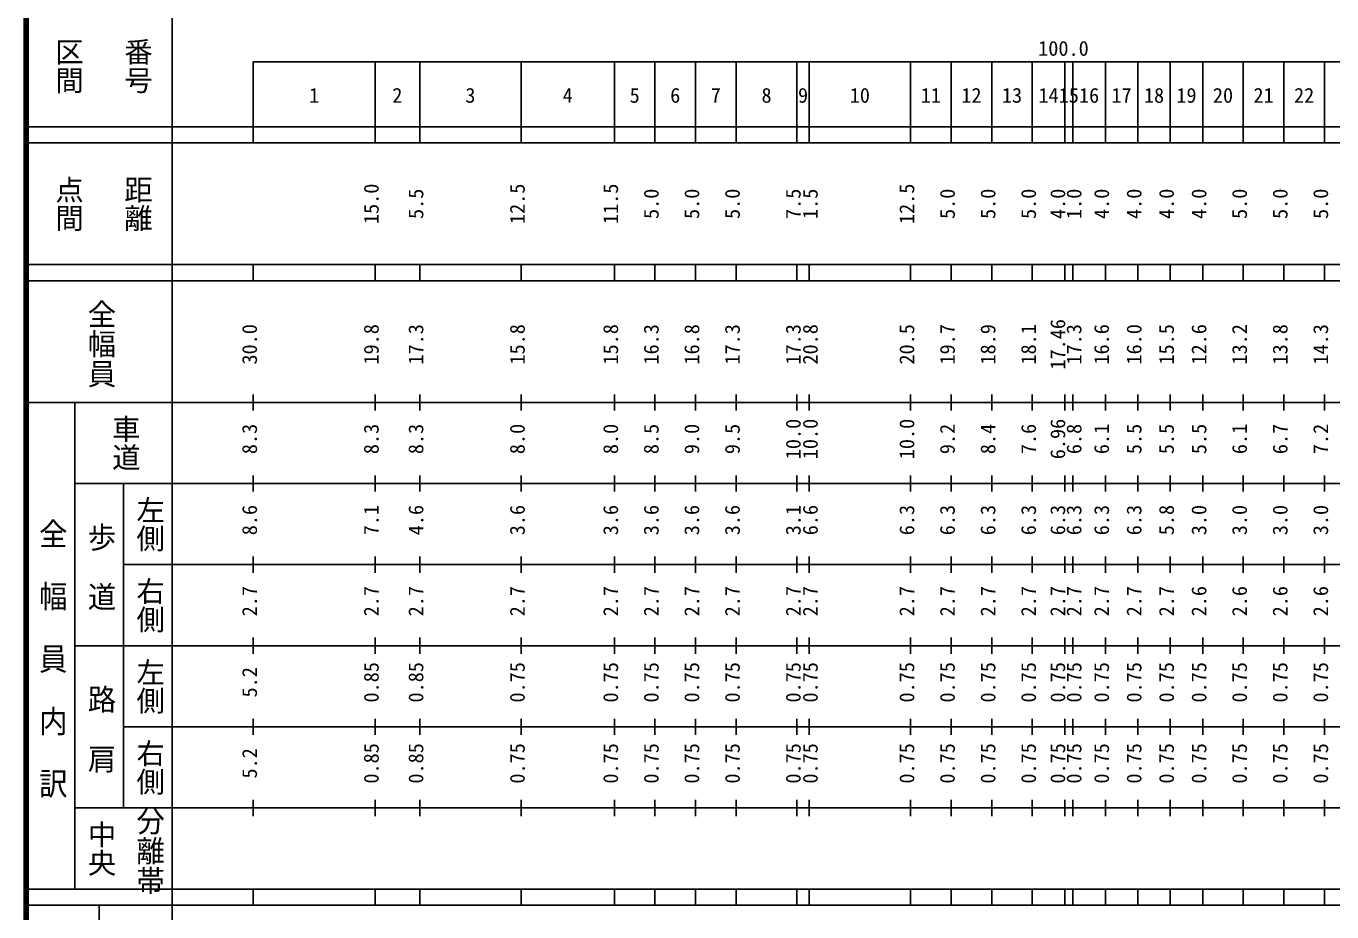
# Model space of a CAD drawing. Units: millimetres on the paper. Extents: x 40 to 680, y 20 to 380.
# Drawn here: x 40 to 200.9, y 93.2 to 202.4 of the extents above; entities that cross this region are included whole.
import ezdxf
from ezdxf.enums import TextEntityAlignment as Align

# ---------------------------------------------------------------- set-up
doc = ezdxf.new("R2010")
doc.units = ezdxf.units.MM
doc.layers.add('M-TTL', color=2, linetype='Continuous', lineweight=140)
doc.layers.add('M-TTL-BAND', color=7, linetype='Continuous', lineweight=25)
doc.styles.add('@ＭＳ ゴシック', font='')
doc.styles.add('ＭＳ ゴシック', font='')
doc.styles.get('@ＭＳ ゴシック').set_extended_font_data('@MS Gothic')
doc.styles.get('ＭＳ ゴシック').set_extended_font_data('MS Gothic')

msp = doc.modelspace()

# ---------------------------------------------------------------- linework, layer by layer
at = {"layer": 'M-TTL'}
msp.add_line((40, 380), (40, 20), dxfattribs=at)
at = {"layer": 'M-TTL-BAND'}
for p, q in [((58, 370), (58, 20)), ((68, 198), (579, 198)), ((68, 198), (68, 188)), ((83, 188), (83, 198)), ((88.5, 188), (88.5, 198)), ((101, 188), (101, 198)), ((112.5, 188), (112.5, 198)), ((117.5, 188), (117.5, 198)), ((122.5, 188), (122.5, 198)), ((127.5, 188), (127.5, 198)), ((135, 188), (135, 198)), ((136.5, 188), (136.5, 198)), ((149, 188), (149, 198)), ((154, 188), (154, 198)), ((159, 188), (159, 198)), ((164, 188), (164, 198)), ((168, 188), (168, 198)), ((169, 188), (169, 198)), ((173, 188), (173, 198)), ((177, 188), (177, 198)), ((181, 188), (181, 198)), ((185, 188), (185, 198)), ((190, 188), (190, 198)), ((195, 188), (195, 198)), ((200, 188), (200, 198)), ((40, 190), (579, 190)), ((40, 188), (579, 188)), ((40, 173), (579, 173)), ((68, 171), (68, 173)), ((83, 171), (83, 173)), ((88.5, 171), (88.5, 173)), ((101, 171), (101, 173)), ((112.5, 171), (112.5, 173)), ((117.5, 171), (117.5, 173)), ((122.5, 171), (122.5, 173)), ((127.5, 171), (127.5, 173)), ((135, 171), (135, 173)), ((136.5, 171), (136.5, 173)), ((149, 171), (149, 173)), ((154, 171), (154, 173)), ((159, 171), (159, 173)), ((164, 171), (164, 173)), ((168, 171), (168, 173)), ((169, 171), (169, 173)), ((173, 171), (173, 173)), ((177, 171), (177, 173)), ((181, 171), (181, 173)), ((185, 171), (185, 173)), ((190, 171), (190, 173)), ((195, 171), (195, 173)), ((200, 171), (200, 173)), ((40, 171), (579, 171)), ((68, 155), (68, 157)), ((83, 155), (83, 157)), ((88.5, 155), (88.5, 157)), ((101, 155), (101, 157)), ((112.5, 155), (112.5, 157)), ((117.5, 155), (117.5, 157)), ((122.5, 155), (122.5, 157)), ((127.5, 155), (127.5, 157)), ((135, 155), (135, 157)), ((136.5, 155), (136.5, 157)), ((149, 155), (149, 157)), ((154, 155), (154, 157)), ((159, 155), (159, 157)), ((164, 155), (164, 157)), ((168, 155), (168, 157)), ((169, 155), (169, 157)), ((173, 155), (173, 157)), ((177, 155), (177, 157)), ((181, 155), (181, 157)), ((185, 155), (185, 157)), ((190, 155), (190, 157)), ((195, 155), (195, 157)), ((200, 155), (200, 157)), ((40, 156), (579, 156)), ((46, 96), (46, 156)), ((68, 145), (68, 147)), ((83, 145), (83, 147)), ((88.5, 145), (88.5, 147)), ((101, 145), (101, 147)), ((112.5, 145), (112.5, 147)), ((117.5, 145), (117.5, 147)), ((122.5, 145), (122.5, 147)), ((127.5, 145), (127.5, 147)), ((135, 145), (135, 147)), ((136.5, 145), (136.5, 147)), ((149, 145), (149, 147)), ((154, 145), (154, 147)), ((159, 145), (159, 147)), ((164, 145), (164, 147)), ((168, 145), (168, 147)), ((169, 145), (169, 147)), ((173, 145), (173, 147)), ((177, 145), (177, 147)), ((181, 145), (181, 147)), ((185, 145), (185, 147)), ((190, 145), (190, 147)), ((195, 145), (195, 147)), ((200, 145), (200, 147)), ((46, 146), (579, 146)), ((52, 146), (52, 106)), ((68, 135), (68, 137)), ((83, 135), (83, 137)), ((88.5, 135), (88.5, 137)), ((101, 135), (101, 137)), ((112.5, 135), (112.5, 137)), ((117.5, 135), (117.5, 137)), ((122.5, 135), (122.5, 137)), ((127.5, 135), (127.5, 137)), ((135, 135), (135, 137)), ((136.5, 135), (136.5, 137)), ((149, 135), (149, 137)), ((154, 135), (154, 137)), ((159, 135), (159, 137)), ((164, 135), (164, 137)), ((168, 135), (168, 137)), ((169, 135), (169, 137)), ((173, 135), (173, 137)), ((177, 135), (177, 137)), ((181, 135), (181, 137)), ((185, 135), (185, 137)), ((190, 135), (190, 137)), ((195, 135), (195, 137)), ((200, 135), (200, 137)), ((52, 136), (579, 136)), ((46, 126), (579, 126)), ((68, 125), (68, 127)), ((83, 125), (83, 127)), ((88.5, 125), (88.5, 127)), ((101, 125), (101, 127)), ((112.5, 125), (112.5, 127)), ((117.5, 125), (117.5, 127)), ((122.5, 125), (122.5, 127)), ((127.5, 125), (127.5, 127)), ((135, 125), (135, 127)), ((136.5, 125), (136.5, 127)), ((149, 125), (149, 127)), ((154, 125), (154, 127)), ((159, 125), (159, 127)), ((164, 125), (164, 127)), ((168, 125), (168, 127)), ((169, 125), (169, 127)), ((173, 125), (173, 127)), ((177, 125), (177, 127)), ((181, 125), (181, 127)), ((185, 125), (185, 127)), ((190, 125), (190, 127)), ((195, 125), (195, 127)), ((200, 125), (200, 127)), ((52, 116), (579, 116)), ((68, 115), (68, 117)), ((83, 115), (83, 117)), ((88.5, 115), (88.5, 117)), ((101, 115), (101, 117)), ((112.5, 115), (112.5, 117)), ((117.5, 115), (117.5, 117)), ((122.5, 115), (122.5, 117)), ((127.5, 115), (127.5, 117)), ((135, 115), (135, 117)), ((136.5, 115), (136.5, 117)), ((149, 115), (149, 117)), ((154, 115), (154, 117)), ((159, 115), (159, 117)), ((164, 115), (164, 117)), ((168, 115), (168, 117)), ((169, 115), (169, 117)), ((173, 115), (173, 117)), ((177, 115), (177, 117)), ((181, 115), (181, 117)), ((185, 115), (185, 117)), ((190, 115), (190, 117)), ((195, 115), (195, 117)), ((200, 115), (200, 117)), ((68, 105), (68, 107)), ((83, 105), (83, 107)), ((88.5, 105), (88.5, 107)), ((101, 105), (101, 107)), ((112.5, 105), (112.5, 107)), ((117.5, 105), (117.5, 107)), ((122.5, 105), (122.5, 107)), ((127.5, 105), (127.5, 107)), ((135, 105), (135, 107)), ((136.5, 105), (136.5, 107)), ((149, 105), (149, 107)), ((154, 105), (154, 107)), ((159, 105), (159, 107)), ((164, 105), (164, 107)), ((168, 105), (168, 107)), ((169, 105), (169, 107)), ((173, 105), (173, 107)), ((177, 105), (177, 107)), ((181, 105), (181, 107)), ((185, 105), (185, 107)), ((190, 105), (190, 107)), ((195, 105), (195, 107)), ((200, 105), (200, 107)), ((46, 106), (579, 106)), ((40, 96), (579, 96)), ((68, 94), (68, 96)), ((83, 94), (83, 96)), ((88.5, 94), (88.5, 96)), ((101, 94), (101, 96)), ((112.5, 94), (112.5, 96)), ((117.5, 94), (117.5, 96)), ((122.5, 94), (122.5, 96)), ((127.5, 94), (127.5, 96)), ((135, 94), (135, 96)), ((136.5, 94), (136.5, 96)), ((149, 94), (149, 96)), ((154, 94), (154, 96)), ((159, 94), (159, 96)), ((164, 94), (164, 96)), ((168, 94), (168, 96)), ((169, 94), (169, 96)), ((173, 94), (173, 96)), ((177, 94), (177, 96)), ((181, 94), (181, 96)), ((185, 94), (185, 96)), ((190, 94), (190, 96)), ((195, 94), (195, 96)), ((200, 94), (200, 96)), ((40, 94), (579, 94)), ((49, 94), (49, 74))]:
    msp.add_line(p, q, dxfattribs=at)

# ---------------------------------------------------------------- texts
for s, height, rotation, style, p in [('区間', 2.566, 270, '@ＭＳ ゴシック', (43.25, 201)), ('番号', 2.566, 270, '@ＭＳ ゴシック', (51.75, 201)), ('点間', 2.566, 270, '@ＭＳ ゴシック', (43.25, 184)), ('距離', 2.566, 270, '@ＭＳ ゴシック', (51.75, 184)), ('15.0', 1.833, 90, 'ＭＳ ゴシック', (84, 178)), ('5.5', 1.833, 90, 'ＭＳ ゴシック', (89.5, 178.625)), ('12.5', 1.833, 90, 'ＭＳ ゴシック', (102, 178)), ('11.5', 1.833, 90, 'ＭＳ ゴシック', (113.5, 178)), ('5.0', 1.833, 90, 'ＭＳ ゴシック', (118.5, 178.625)), ('5.0', 1.833, 90, 'ＭＳ ゴシック', (123.5, 178.625)), ('5.0', 1.833, 90, 'ＭＳ ゴシック', (128.5, 178.625)), ('7.5', 1.833, 90, 'ＭＳ ゴシック', (136, 178.625)), ('1.5', 1.833, 90, 'ＭＳ ゴシック', (138.1, 178.625)), ('12.5', 1.833, 90, 'ＭＳ ゴシック', (150, 178)), ('5.0', 1.833, 90, 'ＭＳ ゴシック', (155, 178.625)), ('5.0', 1.833, 90, 'ＭＳ ゴシック', (160, 178.625)), ('5.0', 1.833, 90, 'ＭＳ ゴシック', (165, 178.625)), ('4.0', 1.833, 90, 'ＭＳ ゴシック', (168.6, 178.625)), ('1.0', 1.833, 90, 'ＭＳ ゴシック', (170.6, 178.625)), ('4.0', 1.833, 90, 'ＭＳ ゴシック', (174, 178.625)), ('4.0', 1.833, 90, 'ＭＳ ゴシック', (178, 178.625)), ('4.0', 1.833, 90, 'ＭＳ ゴシック', (182, 178.625)), ('4.0', 1.833, 90, 'ＭＳ ゴシック', (186, 178.625)), ('5.0', 1.833, 90, 'ＭＳ ゴシック', (191, 178.625)), ('5.0', 1.833, 90, 'ＭＳ ゴシック', (196, 178.625)), ('5.0', 1.833, 90, 'ＭＳ ゴシック', (201, 178.625)), ('17.46', 1.833, 90, 'ＭＳ ゴシック', (168.6, 160.049)), ('30.0', 1.833, 90, 'ＭＳ ゴシック', (69, 160.674)), ('19.8', 1.833, 90, 'ＭＳ ゴシック', (84, 160.674)), ('17.3', 1.833, 90, 'ＭＳ ゴシック', (89.5, 160.674)), ('15.8', 1.833, 90, 'ＭＳ ゴシック', (102, 160.674)), ('15.8', 1.833, 90, 'ＭＳ ゴシック', (113.5, 160.674)), ('16.3', 1.833, 90, 'ＭＳ ゴシック', (118.5, 160.674)), ('16.8', 1.833, 90, 'ＭＳ ゴシック', (123.5, 160.674)), ('17.3', 1.833, 90, 'ＭＳ ゴシック', (128.5, 160.674)), ('17.3', 1.833, 90, 'ＭＳ ゴシック', (136, 160.674)), ('20.8', 1.833, 90, 'ＭＳ ゴシック', (138.1, 160.674)), ('20.5', 1.833, 90, 'ＭＳ ゴシック', (150, 160.674)), ('19.7', 1.833, 90, 'ＭＳ ゴシック', (155, 160.674)), ('18.9', 1.833, 90, 'ＭＳ ゴシック', (160, 160.674)), ('18.1', 1.833, 90, 'ＭＳ ゴシック', (165, 160.674)), ('17.3', 1.833, 90, 'ＭＳ ゴシック', (170.6, 160.674)), ('16.6', 1.833, 90, 'ＭＳ ゴシック', (174, 160.674)), ('16.0', 1.833, 90, 'ＭＳ ゴシック', (178, 160.674)), ('15.5', 1.833, 90, 'ＭＳ ゴシック', (182, 160.674)), ('12.6', 1.833, 90, 'ＭＳ ゴシック', (186, 160.674)), ('13.2', 1.833, 90, 'ＭＳ ゴシック', (191, 160.674)), ('13.8', 1.833, 90, 'ＭＳ ゴシック', (196, 160.674)), ('14.3', 1.833, 90, 'ＭＳ ゴシック', (201, 160.674)), ('車道', 2.566, 270, '@ＭＳ ゴシック', (50.25, 154.5)), ('8.3', 1.833, 90, 'ＭＳ ゴシック', (69, 149.625)), ('8.3', 1.833, 90, 'ＭＳ ゴシック', (84, 149.625)), ('8.3', 1.833, 90, 'ＭＳ ゴシック', (89.5, 149.625)), ('8.0', 1.833, 90, 'ＭＳ ゴシック', (102, 149.625)), ('8.0', 1.833, 90, 'ＭＳ ゴシック', (113.5, 149.625)), ('8.5', 1.833, 90, 'ＭＳ ゴシック', (118.5, 149.625)), ('9.0', 1.833, 90, 'ＭＳ ゴシック', (123.5, 149.625)), ('9.5', 1.833, 90, 'ＭＳ ゴシック', (128.5, 149.625)), ('10.0', 1.833, 90, 'ＭＳ ゴシック', (136, 149)), ('10.0', 1.833, 90, 'ＭＳ ゴシック', (138.1, 149)), ('10.0', 1.833, 90, 'ＭＳ ゴシック', (150, 149)), ('9.2', 1.833, 90, 'ＭＳ ゴシック', (155, 149.625)), ('8.4', 1.833, 90, 'ＭＳ ゴシック', (160, 149.625)), ('7.6', 1.833, 90, 'ＭＳ ゴシック', (165, 149.625)), ('6.96', 1.833, 90, 'ＭＳ ゴシック', (168.6, 149)), ('6.8', 1.833, 90, 'ＭＳ ゴシック', (170.6, 149.625)), ('6.1', 1.833, 90, 'ＭＳ ゴシック', (174, 149.625)), ('5.5', 1.833, 90, 'ＭＳ ゴシック', (178, 149.625)), ('5.5', 1.833, 90, 'ＭＳ ゴシック', (182, 149.625)), ('5.5', 1.833, 90, 'ＭＳ ゴシック', (186, 149.625)), ('6.1', 1.833, 90, 'ＭＳ ゴシック', (191, 149.625)), ('6.7', 1.833, 90, 'ＭＳ ゴシック', (196, 149.625)), ('7.2', 1.833, 90, 'ＭＳ ゴシック', (201, 149.625)), ('左側', 2.566, 270, '@ＭＳ ゴシック', (53.25, 144.5)), ('8.6', 1.833, 90, 'ＭＳ ゴシック', (69, 139.625)), ('7.1', 1.833, 90, 'ＭＳ ゴシック', (84, 139.625)), ('4.6', 1.833, 90, 'ＭＳ ゴシック', (89.5, 139.625)), ('3.6', 1.833, 90, 'ＭＳ ゴシック', (102, 139.625)), ('3.6', 1.833, 90, 'ＭＳ ゴシック', (113.5, 139.625)), ('3.6', 1.833, 90, 'ＭＳ ゴシック', (118.5, 139.625)), ('3.6', 1.833, 90, 'ＭＳ ゴシック', (123.5, 139.625)), ('3.6', 1.833, 90, 'ＭＳ ゴシック', (128.5, 139.625)), ('3.1', 1.833, 90, 'ＭＳ ゴシック', (136, 139.625)), ('6.6', 1.833, 90, 'ＭＳ ゴシック', (138.1, 139.625)), ('5.8', 1.833, 90, 'ＭＳ ゴシック', (182, 139.625)), ('3.0', 1.833, 90, 'ＭＳ ゴシック', (186, 139.625)), ('3.0', 1.833, 90, 'ＭＳ ゴシック', (191, 139.625)), ('3.0', 1.833, 90, 'ＭＳ ゴシック', (196, 139.625)), ('3.0', 1.833, 90, 'ＭＳ ゴシック', (201, 139.625)), ('6.3', 1.833, 90, 'ＭＳ ゴシック', (150, 139.625)), ('6.3', 1.833, 90, 'ＭＳ ゴシック', (155, 139.625)), ('6.3', 1.833, 90, 'ＭＳ ゴシック', (160, 139.625)), ('6.3', 1.833, 90, 'ＭＳ ゴシック', (165, 139.625)), ('6.3', 1.833, 90, 'ＭＳ ゴシック', (168.6, 139.625)), ('6.3', 1.833, 90, 'ＭＳ ゴシック', (170.6, 139.625)), ('6.3', 1.833, 90, 'ＭＳ ゴシック', (174, 139.625)), ('6.3', 1.833, 90, 'ＭＳ ゴシック', (178, 139.625)), ('右側', 2.566, 270, '@ＭＳ ゴシック', (53.25, 134.5)), ('2.7', 1.833, 90, 'ＭＳ ゴシック', (69, 129.625)), ('2.7', 1.833, 90, 'ＭＳ ゴシック', (84, 129.625)), ('2.7', 1.833, 90, 'ＭＳ ゴシック', (89.5, 129.625)), ('2.7', 1.833, 90, 'ＭＳ ゴシック', (102, 129.625)), ('2.7', 1.833, 90, 'ＭＳ ゴシック', (113.5, 129.625)), ('2.7', 1.833, 90, 'ＭＳ ゴシック', (118.5, 129.625)), ('2.7', 1.833, 90, 'ＭＳ ゴシック', (123.5, 129.625)), ('2.7', 1.833, 90, 'ＭＳ ゴシック', (128.5, 129.625)), ('2.7', 1.833, 90, 'ＭＳ ゴシック', (136, 129.625)), ('2.7', 1.833, 90, 'ＭＳ ゴシック', (138.1, 129.625)), ('2.7', 1.833, 90, 'ＭＳ ゴシック', (150, 129.625)), ('2.7', 1.833, 90, 'ＭＳ ゴシック', (155, 129.625)), ('2.7', 1.833, 90, 'ＭＳ ゴシック', (160, 129.625)), ('2.7', 1.833, 90, 'ＭＳ ゴシック', (165, 129.625)), ('2.7', 1.833, 90, 'ＭＳ ゴシック', (168.6, 129.625)), ('2.7', 1.833, 90, 'ＭＳ ゴシック', (170.6, 129.625)), ('2.7', 1.833, 90, 'ＭＳ ゴシック', (174, 129.625)), ('2.7', 1.833, 90, 'ＭＳ ゴシック', (178, 129.625)), ('2.7', 1.833, 90, 'ＭＳ ゴシック', (182, 129.625)), ('2.6', 1.833, 90, 'ＭＳ ゴシック', (186, 129.625)), ('2.6', 1.833, 90, 'ＭＳ ゴシック', (191, 129.625)), ('2.6', 1.833, 90, 'ＭＳ ゴシック', (196, 129.625)), ('2.6', 1.833, 90, 'ＭＳ ゴシック', (201, 129.625)), ('左側', 2.566, 270, '@ＭＳ ゴシック', (53.25, 124.5)), ('5.2', 1.833, 90, 'ＭＳ ゴシック', (69, 119.625)), ('0.85', 1.833, 90, 'ＭＳ ゴシック', (84, 119)), ('0.85', 1.833, 90, 'ＭＳ ゴシック', (89.5, 119)), ('0.75', 1.833, 90, 'ＭＳ ゴシック', (102, 119)), ('0.75', 1.833, 90, 'ＭＳ ゴシック', (113.5, 119)), ('0.75', 1.833, 90, 'ＭＳ ゴシック', (118.5, 119)), ('0.75', 1.833, 90, 'ＭＳ ゴシック', (123.5, 119)), ('0.75', 1.833, 90, 'ＭＳ ゴシック', (128.5, 119)), ('0.75', 1.833, 90, 'ＭＳ ゴシック', (136, 119)), ('0.75', 1.833, 90, 'ＭＳ ゴシック', (138.1, 119)), ('0.75', 1.833, 90, 'ＭＳ ゴシック', (150, 119)), ('0.75', 1.833, 90, 'ＭＳ ゴシック', (155, 119)), ('0.75', 1.833, 90, 'ＭＳ ゴシック', (160, 119)), ('0.75', 1.833, 90, 'ＭＳ ゴシック', (165, 119)), ('0.75', 1.833, 90, 'ＭＳ ゴシック', (168.6, 119)), ('0.75', 1.833, 90, 'ＭＳ ゴシック', (170.6, 119)), ('0.75', 1.833, 90, 'ＭＳ ゴシック', (174, 119)), ('0.75', 1.833, 90, 'ＭＳ ゴシック', (178, 119)), ('0.75', 1.833, 90, 'ＭＳ ゴシック', (182, 119)), ('0.75', 1.833, 90, 'ＭＳ ゴシック', (186, 119)), ('0.75', 1.833, 90, 'ＭＳ ゴシック', (191, 119)), ('0.75', 1.833, 90, 'ＭＳ ゴシック', (196, 119)), ('0.75', 1.833, 90, 'ＭＳ ゴシック', (201, 119)), ('右側', 2.566, 270, '@ＭＳ ゴシック', (53.25, 114.5)), ('5.2', 1.833, 90, 'ＭＳ ゴシック', (69, 109.625)), ('0.85', 1.833, 90, 'ＭＳ ゴシック', (84, 109)), ('0.85', 1.833, 90, 'ＭＳ ゴシック', (89.5, 109)), ('0.75', 1.833, 90, 'ＭＳ ゴシック', (102, 109)), ('0.75', 1.833, 90, 'ＭＳ ゴシック', (113.5, 109)), ('0.75', 1.833, 90, 'ＭＳ ゴシック', (118.5, 109)), ('0.75', 1.833, 90, 'ＭＳ ゴシック', (123.5, 109)), ('0.75', 1.833, 90, 'ＭＳ ゴシック', (128.5, 109)), ('0.75', 1.833, 90, 'ＭＳ ゴシック', (136, 109)), ('0.75', 1.833, 90, 'ＭＳ ゴシック', (138.1, 109)), ('0.75', 1.833, 90, 'ＭＳ ゴシック', (150, 109)), ('0.75', 1.833, 90, 'ＭＳ ゴシック', (155, 109)), ('0.75', 1.833, 90, 'ＭＳ ゴシック', (160, 109)), ('0.75', 1.833, 90, 'ＭＳ ゴシック', (165, 109)), ('0.75', 1.833, 90, 'ＭＳ ゴシック', (168.6, 109)), ('0.75', 1.833, 90, 'ＭＳ ゴシック', (170.6, 109)), ('0.75', 1.833, 90, 'ＭＳ ゴシック', (174, 109)), ('0.75', 1.833, 90, 'ＭＳ ゴシック', (178, 109)), ('0.75', 1.833, 90, 'ＭＳ ゴシック', (182, 109)), ('0.75', 1.833, 90, 'ＭＳ ゴシック', (186, 109)), ('0.75', 1.833, 90, 'ＭＳ ゴシック', (191, 109)), ('0.75', 1.833, 90, 'ＭＳ ゴシック', (196, 109)), ('0.75', 1.833, 90, 'ＭＳ ゴシック', (201, 109)), ('中央', 2.566, 270, '@ＭＳ ゴシック', (47.25, 104.5))]:
    msp.add_text(s, height=height, rotation=rotation, dxfattribs=dict(at, style=style)).set_placement(p, align=Align.BOTTOM_LEFT)
at = {"layer": 'M-TTL-BAND', "style": 'ＭＳ ゴシック'}
for s, p in [('100.0', (164.719, 198.195)), ('1', (74.875, 192.405)), ('2', (85.125, 192.405)), ('3', (94.125, 192.405)), ('4', (106.125, 192.405)), ('5', (114.375, 192.405)), ('6', (119.375, 192.405)), ('7', (124.375, 192.405)), ('8', (130.625, 192.405)), ('9', (135.125, 192.405)), ('10', (141.5, 192.405)), ('11', (150.25, 192.405)), ('12', (155.25, 192.405)), ('13', (160.25, 192.405)), ('14', (164.75, 192.405)), ('15', (167.25, 192.405)), ('16', (169.75, 192.405)), ('17', (173.75, 192.405)), ('18', (177.75, 192.405)), ('19', (181.75, 192.405)), ('20', (186.25, 192.405)), ('21', (191.25, 192.405)), ('22', (196.25, 192.405))]:
    msp.add_text(s, height=1.833, dxfattribs=at).set_placement(p, align=Align.BOTTOM_LEFT)
at = {"layer": 'M-TTL-BAND', "style": '@ＭＳ ゴシック'}
for s, width, p in [('全幅員', 1.05, (47.25, 168.75)), ('全\u3000幅\u3000員\u3000内\u3000訳', 1.1, (41.25, 141.75)), ('歩\u3000道', 1.05, (47.25, 141.25)), ('路\u3000肩', 1.05, (47.25, 121.25)), ('分離帯', 1.05, (53.25, 106.25))]:
    msp.add_text(s, height=2.566, rotation=270, dxfattribs=dict(at, width=width)).set_placement(p, align=Align.BOTTOM_LEFT)

doc.saveas('drawing.dxf')
